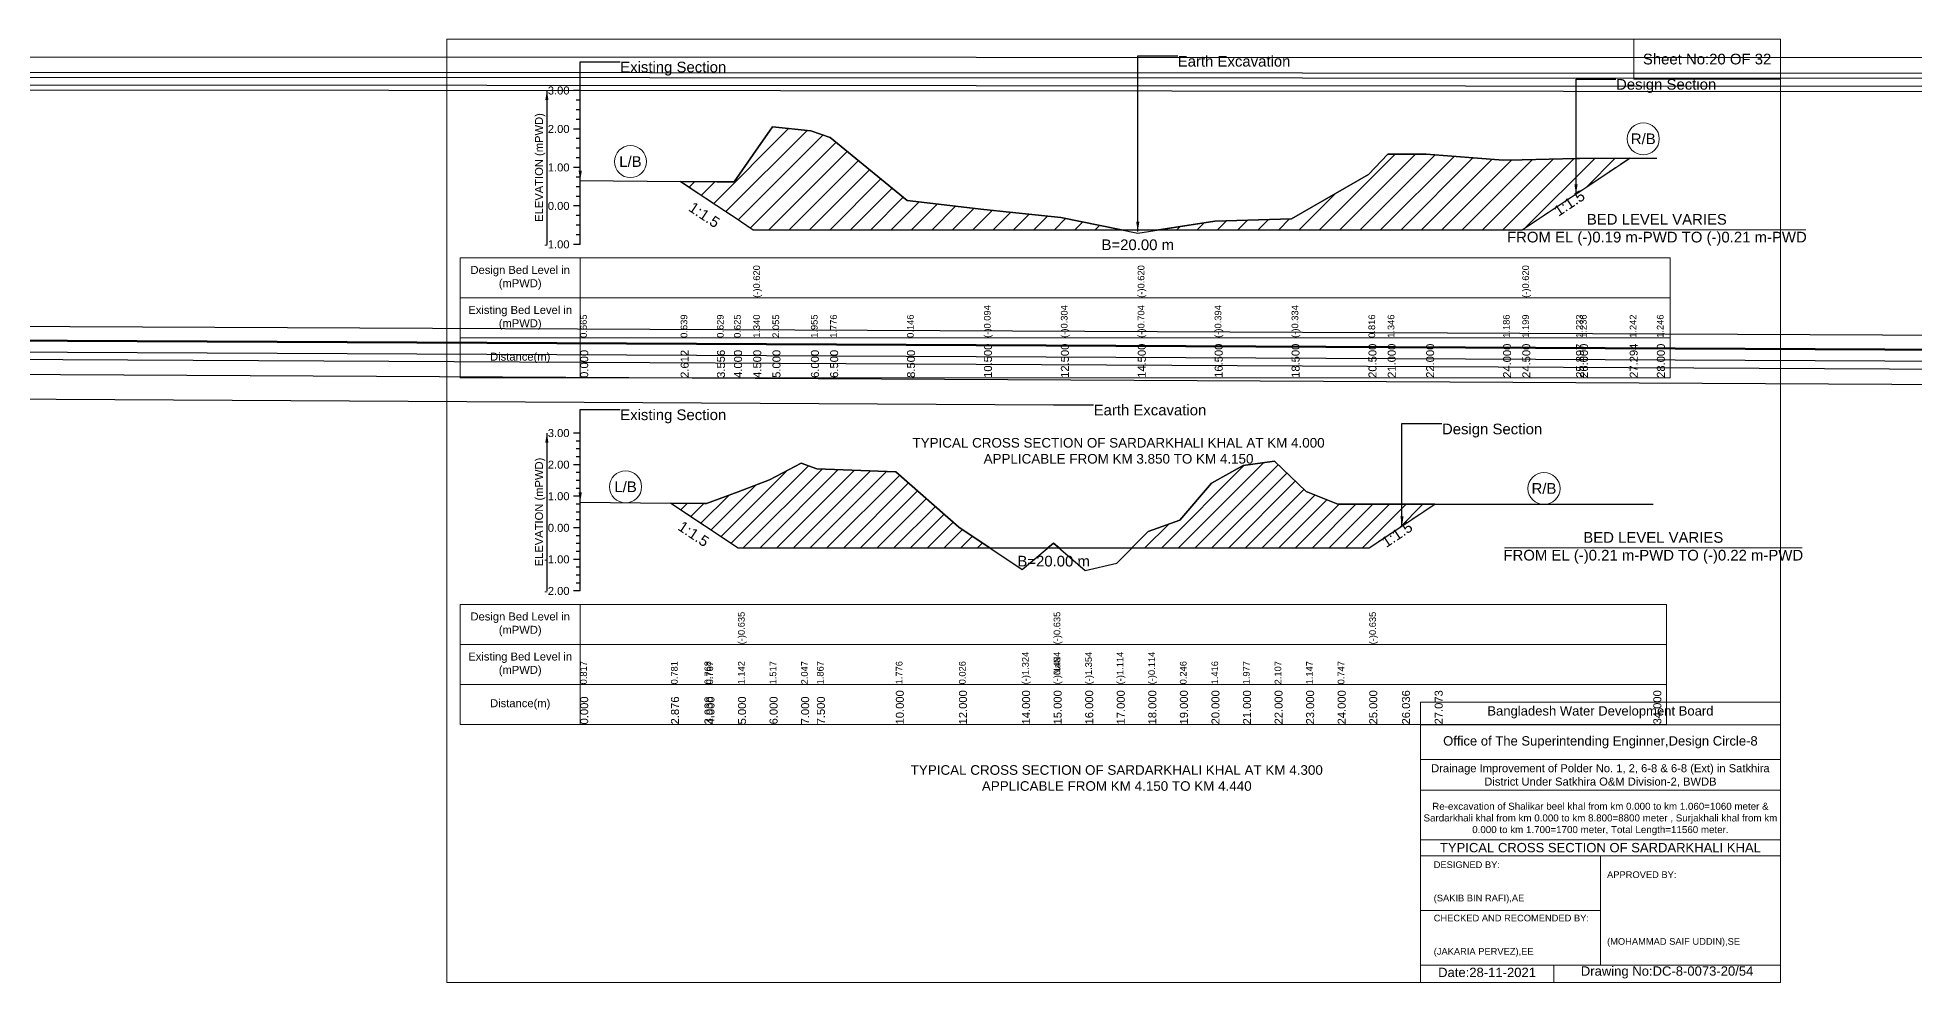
# Model space of a CAD drawing. Header units: inches. Extents: x 0 to 416000, y -4242 to 7.
# Drawn here: x 288158 to 296603, y -4242 to 7 of the extents above; entities that cross this region are included whole.
import ezdxf

# ---------------------------------------------------------------- set-up
doc = ezdxf.new("R2010")
doc.units = ezdxf.units.IN
doc.header["$LTSCALE"] = 7
doc.header["$MEASUREMENT"] = 0
doc.linetypes.add('DASHED', pattern=[0.75, 0.5, -0.25])
for name, color, linetype, lineweight in [('Cross section Data Border', 7, 'Continuous', 9), ('Cross Section Labels', 7, 'Continuous', 9), ('Design_Bed_Level for Xsection', 7, 'DASHED', 25), ('Existing_Bed_Level for Xsection', 7, 'Continuous', 25), ('Long Section Labels', 7, 'Continuous', 9)]:
    doc.layers.add(name, color=color, linetype=linetype, lineweight=lineweight)
doc.styles.get("Standard").update_dxf_attribs({"font": 'arial.ttf'})
doc.dimstyles.get("Standard").update_dxf_attribs({"dimtxt": 0.18, "dimasz": 0.18, "dimexe": 0.18, "dimexo": 0.0625, "dimgap": 0.09, "dimtad": 0, "dimtih": 1, "dimtoh": 1, "dimdec": 4, "dimzin": 0, "dimdsep": 46, "dimtxsty": 'Standard', "dimcen": 0.09, "dimadec": 0, "dimazin": 0, "dimtfac": 1, "dimtdec": 4, "dimtofl": 0, "dimtmove": 0, "dimatfit": 3, "dimfxl": 1, "dimtolj": 1, "dimtzin": 0, "dimarcsym": 0})

msp = doc.modelspace()

# ---------------------------------------------------------------- hatches: boundary and pattern name
at = {"layer": 'Existing_Bed_Level for Xsection'}
h = msp.add_hatch(dxfattribs=at)
h.set_pattern_fill('ANSI31', color=256, scale=519, style=0)
h.paths.add_polyline_path([(291051.8, -639.7), (291215.2, -748.6), (291292, -799.8), (291378.5, -857.5), (291465, -857.5), (291638, -857.5), (291724.5, -857.5), (292070.5, -857.5), (292416.5, -857.5), (292762.5, -857.5), (293035.8, -857.5), (292762.5, -802.8), (292416.5, -766.5), (292070.5, -725), (291724.5, -443), (291638, -412), (291465, -394.7), (291378.5, -518.4), (291292, -642.1), (291215.2, -641.3)])
h = msp.add_hatch(dxfattribs=at)
h.set_pattern_fill('ANSI31', color=256, scale=519, style=0)
h.paths.add_polyline_path([(293202.3, -857.5), (293454.5, -857.5), (293800.5, -857.5), (294146.5, -857.5), (294233, -857.5), (294406, -857.5), (294752, -857.5), (294838.5, -857.5), (295080.2, -696.4), (295098, -684.5), (295321.8, -535.3), (295098, -536.4), (295080.2, -536.8), (294838.5, -542.9), (294752, -545), (294406, -517.4), (294233, -517.4), (294146.5, -609), (293800.5, -808), (293454.5, -818.4)])
h = msp.add_hatch(dxfattribs=at)
h.set_pattern_fill('ANSI31', color=256, scale=426, style=0)
h.paths.add_polyline_path([(291008.4, -2086.8), (291159.2, -2187.4), (291168, -2193.2), (291310, -2287.9), (291452, -2287.9), (291594, -2287.9), (291665, -2287.9), (292020, -2287.9), (292304, -2287.9), (292443.1, -2287.9), (292304, -2194), (292020, -1945.5), (291665, -1932.6), (291594, -1907.1), (291452, -1982.3), (291310, -2035.6), (291168, -2088.8), (291159.2, -2088.7)])
h = msp.add_hatch(dxfattribs=at)
h.set_pattern_fill('ANSI31', color=256, scale=426, style=0)
h.paths.add_polyline_path([(293082, -2287.9), (293156, -2287.9), (293298, -2287.9), (293440, -2287.9), (293582, -2287.9), (293724, -2287.9), (293866, -2287.9), (294008, -2287.9), (294150, -2287.9), (294297.2, -2189.8), (294444.4, -2091.7), (294297.2, -2091.7), (294150, -2091.7), (294008, -2091.7), (293866, -2034.9), (293724, -1898.5), (293582, -1917), (293440, -1996.7), (293298, -2162.8), (293156, -2213.9)])
h = msp.add_hatch(dxfattribs=at)
h.set_pattern_fill('ANSI31', color=256, scale=426, style=0)
h.paths.add_polyline_path([(292704.5, -2287.9), (292730, -2287.9), (292754.6, -2287.9), (292730, -2266.5)])

# ---------------------------------------------------------------- linework, layer by layer
at = {"layer": 'Cross section Data Border'}
for points in [[(290000, 0), (296000, 0), (296000, -4242), (290000, -4242)], [(295340, 0), (296000, 0), (296000, -180), (295340, -180)], [(290060, -983.2), (295504, -983.2), (295504, -1523.2), (290060, -1523.2)], [(290060, -2541.7), (295488, -2541.7), (295488, -3081.7), (290060, -3081.7)]]:
    msp.add_lwpolyline(points, close=True, dxfattribs=at)
for points in [[(290600, -983.2), (290600, -1523.2)], [(290060, -1163.2), (295504, -1163.2)], [(290060, -1343.2), (295504, -1343.2)], [(290600, -2541.7), (290600, -3081.7)], [(290060, -2721.7), (295488, -2721.7)], [(290060, -2901.7), (295488, -2901.7)], [(294380, -4242), (294380, -2982), (296000, -2982)], [(294380, -3084), (296000, -3084)], [(294380, -3240), (296000, -3240)], [(294380, -3378), (296000, -3378)], [(294380, -3600), (296000, -3600)], [(294380, -3672), (296000, -3672)], [(295190, -3672), (295190, -4164)], [(294380, -3918), (295190, -3918)], [(294380, -4164), (296000, -4164)], [(294980, -4164), (294980, -4242)]]:
    msp.add_lwpolyline(points, dxfattribs=at)
at = {"layer": 'Cross Section Labels'}
for points in [[(294774.2, -857.5), (296113.8, -857.5)], [(294758.2, -2287.9), (296097.8, -2287.9)]]:
    msp.add_lwpolyline(points, dxfattribs=at)
for centre in [(295382.9, -448.5), (290825.9, -550.9), (290804.2, -2013.3), (294936.2, -2020.7)]:
    msp.add_circle(centre, 72, dxfattribs=at)
at = {"layer": 'Design_Bed_Level for Xsection'}
for points in [[(291051.8, -639.7), (291215.2, -748.6), (291378.5, -857.5), (293108.5, -857.5), (294838.5, -857.5), (295080.2, -696.4), (295321.8, -535.3)], [(291008.4, -2086.8), (291159.2, -2187.4), (291310, -2287.9), (292730, -2287.9), (294150, -2287.9), (294297.2, -2189.8), (294444.4, -2091.7)]]:
    msp.add_lwpolyline(points, dxfattribs=at)
at = {"layer": 'Existing_Bed_Level for Xsection'}
for points in [[(290600, -231.2), (290570, -231.2)], [(290600, -923.2), (290600, -750.2), (290600, -577.2), (290600, -404.2), (290600, -231.2)], [(290600, -274.5), (290582, -274.5)], [(290600, -317.7), (290582, -317.7)], [(290600, -404.2), (290570, -404.2)], [(290600, -361), (290582, -361)], [(290600, -635.2), (291051.8, -639.7), (291215.2, -641.3), (291292, -642.1), (291378.5, -518.4), (291378.5, -518.4), (291465, -394.7), (291638, -412), (291724.5, -443), (292070.5, -725), (292416.5, -766.5), (292762.5, -802.8), (293108.5, -872), (293108.5, -872), (293454.5, -818.4), (293800.5, -808), (294146.5, -609), (294233, -517.4), (294406, -517.4), (294752, -545), (294838.5, -542.9), (294838.5, -542.9), (295080.2, -536.8), (295098, -536.4), (295321.8, -535.3), (295444, -534.7)], [(290600, -447.5), (290582, -447.5)], [(290600, -490.7), (290582, -490.7)], [(290600, -577.2), (290570, -577.2)], [(290600, -534), (290582, -534)], [(290600, -620.5), (290582, -620.5)], [(290600, -663.7), (290582, -663.7)], [(290600, -750.2), (290570, -750.2)], [(290600, -707), (290582, -707)], [(290600, -793.5), (290582, -793.5)], [(290600, -836.7), (290582, -836.7)], [(290600, -923.2), (290570, -923.2)], [(290600, -880), (290582, -880)], [(290600, -1771.7), (290570, -1771.7)], [(290600, -2481.7), (290600, -2339.7), (290600, -2197.7), (290600, -2055.7), (290600, -1913.7), (290600, -1771.7)], [(290600, -1807.2), (290582, -1807.2)], [(290600, -1842.7), (290582, -1842.7)], [(290600, -1913.7), (290570, -1913.7)], [(290600, -1878.2), (290582, -1878.2)], [(290600, -2081.7), (291008.4, -2086.8), (291159.2, -2088.7), (291168, -2088.8), (291310, -2035.6), (291310, -2035.6), (291452, -1982.3), (291594, -1907.1), (291665, -1932.6), (292020, -1945.5), (292304, -2194), (292588, -2385.7), (292730, -2266.5), (292730, -2266.5), (292872, -2390), (293014, -2355.9), (293156, -2213.9), (293298, -2162.8), (293440, -1996.7), (293582, -1917), (293724, -1898.5), (293866, -2034.9), (294008, -2091.7), (294150, -2091.7), (294150, -2091.7), (294297.2, -2091.7), (294444.4, -2091.7), (295428, -2091.7)], [(290600, -1949.2), (290582, -1949.2)], [(290600, -1984.7), (290582, -1984.7)], [(290600, -2020.2), (290582, -2020.2)], [(290600, -2055.7), (290570, -2055.7)], [(290600, -2091.2), (290582, -2091.2)], [(290600, -2126.7), (290582, -2126.7)], [(290600, -2162.2), (290582, -2162.2)], [(290600, -2197.7), (290570, -2197.7)], [(290600, -2233.2), (290582, -2233.2)], [(290600, -2268.7), (290582, -2268.7)], [(290600, -2339.7), (290570, -2339.7)], [(290600, -2304.2), (290582, -2304.2)], [(290600, -2375.2), (290582, -2375.2)], [(290600, -2410.7), (290582, -2410.7)], [(290600, -2446.2), (290582, -2446.2)], [(290600, -2481.7), (290570, -2481.7)]]:
    msp.add_lwpolyline(points, dxfattribs=at)
for points in [[(291051.8, -639.7), (291215.2, -748.6), (291292, -799.8), (291378.5, -857.5), (291378.5, -857.5), (291465, -857.5), (291638, -857.5), (291724.5, -857.5), (292070.5, -857.5), (292416.5, -857.5), (292762.5, -857.5), (293035.8, -857.5), (292762.5, -802.8), (292416.5, -766.5), (292070.5, -725), (291724.5, -443), (291638, -412), (291465, -394.7), (291378.5, -518.4), (291378.5, -518.4), (291292, -642.1), (291215.2, -641.3)], [(293202.3, -857.5), (293454.5, -857.5), (293800.5, -857.5), (294146.5, -857.5), (294233, -857.5), (294406, -857.5), (294752, -857.5), (294838.5, -857.5), (294838.5, -857.5), (295080.2, -696.4), (295098, -684.5), (295321.8, -535.3), (295321.8, -535.3), (295321.8, -535.3), (295098, -536.4), (295080.2, -536.8), (294838.5, -542.9), (294838.5, -542.9), (294752, -545), (294406, -517.4), (294233, -517.4), (294146.5, -609), (293800.5, -808), (293454.5, -818.4)], [(291008.4, -2086.8), (291159.2, -2187.4), (291168, -2193.2), (291310, -2287.9), (291310, -2287.9), (291452, -2287.9), (291594, -2287.9), (291665, -2287.9), (292020, -2287.9), (292304, -2287.9), (292443.1, -2287.9), (292304, -2194), (292020, -1945.5), (291665, -1932.6), (291594, -1907.1), (291452, -1982.3), (291310, -2035.6), (291310, -2035.6), (291168, -2088.8), (291159.2, -2088.7)], [(293082, -2287.9), (293156, -2287.9), (293298, -2287.9), (293440, -2287.9), (293582, -2287.9), (293724, -2287.9), (293866, -2287.9), (294008, -2287.9), (294150, -2287.9), (294150, -2287.9), (294297.2, -2189.8), (294444.4, -2091.7), (294297.2, -2091.7), (294150, -2091.7), (294150, -2091.7), (294008, -2091.7), (293866, -2034.9), (293724, -1898.5), (293582, -1917), (293440, -1996.7), (293298, -2162.8), (293156, -2213.9)], [(292704.5, -2287.9), (292730, -2287.9), (292730, -2287.9), (292754.6, -2287.9), (292730, -2266.5), (292730, -2266.5)]]:
    msp.add_lwpolyline(points, close=True, dxfattribs=at)

# ---------------------------------------------------------------- texts
at = {"layer": 'Cross section Data Border', "attachment_point": 5}
for s, insert, char_height in [('Sheet No:20 OF 32', (295670, -90), 48), ('Bangladesh Water Development Board', (295190, -3027), 42), ('Office of The Superintending Enginner,Design Circle-8', (295190, -3162), 42)]:
    msp.add_mtext(s, dxfattribs=dict(at, insert=insert, char_height=char_height))
at = {"layer": 'Cross section Data Border'}
for s, insert, char_height, width, attachment_point in [('Design Bed Level in (mPWD)', (290330, -1073.2), 36, 480, 5), ('Existing Bed Level in (mPWD)', (290330, -1253.2), 36, 480, 5), ('Distance(m)', (290330, -1433.2), 36, 480, 5), ('Design Bed Level in (mPWD)', (290330, -2631.7), 36, 480, 5), ('Existing Bed Level in (mPWD)', (290330, -2811.7), 36, 480, 5), ('Distance(m)', (290330, -2991.7), 36, 480, 5), ('Drainage Improvement of Polder No. 1, 2, 6-8 & 6-8 (Ext) in Satkhira District Under Satkhira O&M Division-2, BWDB', (295190, -3312), 36, 1680, 5), ('Re-excavation of Shalikar beel khal from km 0.000 to km 1.060=1060 meter & Sardarkhali khal from km 0.000 to km 8.800=8800 meter , Surjakhali khal from km 0.000 to km 1.700=1700 meter, Total Length=11560 meter.', (295190, -3507), 31.4683, 1620, 5), ('TYPICAL CROSS SECTION OF SARDARKHALI KHAL', (295190, -3636), 42, 1680, 5), ('DESIGNED BY:^J^J^J(SAKIB BIN RAFI),AE', (294440, -3792), 30, 840, 4), ('APPROVED BY:^J^J^J^J^J^J(MOHAMMAD SAIF UDDIN),SE', (295220, -3912), 30, 840, 4), ('CHECKED AND RECOMENDED BY:^J^J^J(JAKARIA PERVEZ),EE', (294440, -4032), 30, 840, 4), ('Date:28-11-2021', (294680, -4197), 42, 840, 5), ('Drawing No:DC-8-0073-20/54', (295490, -4197), 42, 1320, 5)]:
    msp.add_mtext(s, dxfattribs=dict(at, insert=insert, char_height=char_height, width=width, attachment_point=attachment_point))
at = {"layer": 'Cross Section Labels'}
for s, insert, char_height, attachment_point in [('Earth Excavation', (293288.5, -75.5), 48, 1), ('Existing Section', (290780, -101.5), 48, 1), ('Design Section', (295260.2, -179.3), 48, 1), ('R/B', (295382.9, -448.5), 48, 5), ('L/B', (290825.9, -550.9), 48, 5), ('BED LEVEL VARIES ^JFROM EL (-)0.19 m-PWD TO (-)0.21 m-PWD', (295444, -857.5), 48, 5), ('B=20.00 m', (293108.5, -900.7), 48, 2), ('Existing Section', (290780, -1665.2), 48, 1), ('Earth Excavation', (292910, -1643.9), 48, 1), ('Design Section', (294477.2, -1729.1), 48, 1), ('TYPICAL CROSS SECTION OF SARDARKHALI KHAL AT KM 4.000^JAPPLICABLE FROM KM 3.850 TO KM 4.150', (293022, -1851.5), 43.2, 5), ('L/B', (290804.2, -2013.3), 48, 5), ('R/B', (294936.2, -2020.7), 48, 5), ('BED LEVEL VARIES ^JFROM EL (-)0.21 m-PWD TO (-)0.22 m-PWD', (295428, -2287.9), 48, 5), ('B=20.00 m', (292730, -2323.4), 48, 2), ('TYPICAL CROSS SECTION OF SARDARKHALI KHAL AT KM 4.300^JAPPLICABLE FROM KM 4.150 TO KM 4.440', (293014, -3323), 43.2, 5)]:
    msp.add_mtext(s, dxfattribs=dict(at, insert=insert, char_height=char_height, attachment_point=attachment_point))
at = {"layer": 'Cross Section Labels', "char_height": 48, "attachment_point": 2}
for insert, rotation in [((291171.9, -770.2), 326.30993), ((295036.9, -718), 33.69007), ((291123.7, -2205.1), 326.30993), ((294261.7, -2207.5), 33.69007)]:
    msp.add_mtext('1:1.5', dxfattribs=dict(at, insert=insert, rotation=rotation))
at = {"layer": 'Existing_Bed_Level for Xsection', "char_height": 36, "attachment_point": 6}
for s, insert in [('3.00', (290552, -231.2)), ('2.00', (290552, -404.2)), ('1.00', (290552, -577.2)), ('0.00', (290552, -750.2)), ('-1.00', (290552, -923.2)), ('3.00', (290552, -1771.7)), ('2.00', (290552, -1913.7)), ('1.00', (290552, -2055.7)), ('0.00', (290552, -2197.7)), ('-1.00', (290552, -2339.7)), ('-2.00', (290552, -2481.7))]:
    msp.add_mtext(s, dxfattribs=dict(at, insert=insert))
at = {"layer": 'Existing_Bed_Level for Xsection', "char_height": 36, "attachment_point": 5, "rotation": 90}
for insert in [(290420, -577.2), (290420, -2126.7)]:
    msp.add_mtext('ELEVATION (mPWD)', dxfattribs=dict(at, insert=insert))
at = {"layer": 'Long Section Labels', "attachment_point": 1, "rotation": 90}
for s, insert, char_height in [('(-)0.620', (291378.5, -1163.2), 30), ('(-)0.620', (293108.5, -1163.2), 30), ('(-)0.620', (294838.5, -1163.2), 30), ('0.665', (290600, -1343.2), 30), ('0.639', (291051.8, -1343.2), 30), ('0.629', (291215.2, -1343.2), 30), ('0.625', (291292, -1343.2), 30), ('1.340', (291378.5, -1343.2), 30), ('1.340', (291378.5, -1343.2), 30), ('1.340', (291378.5, -1343.2), 30), ('2.055', (291465, -1343.2), 30), ('1.955', (291638, -1343.2), 30), ('1.776', (291724.5, -1343.2), 30), ('0.146', (292070.5, -1343.2), 30), ('(-)0.094', (292416.5, -1343.2), 30), ('(-)0.304', (292762.5, -1343.2), 30), ('(-)0.704', (293108.5, -1343.2), 30), ('(-)0.704', (293108.5, -1343.2), 30), ('(-)0.704', (293108.5, -1343.2), 30), ('(-)0.394', (293454.5, -1343.2), 30), ('(-)0.334', (293800.5, -1343.2), 30), ('0.816', (294146.5, -1343.2), 30), ('1.346', (294233, -1343.2), 30), ('1.346', (294233, -1343.2), 30), ('1.186', (294752, -1343.2), 30), ('1.199', (294838.5, -1343.2), 30), ('1.199', (294838.5, -1343.2), 30), ('1.199', (294838.5, -1343.2), 30), ('1.233', (295080.2, -1343.2), 30), ('1.236', (295098, -1343.2), 30), ('1.242', (295321.8, -1343.2), 30), ('1.246', (295444, -1343.2), 30), ('0.000', (290600, -1523.2), 36), ('2.612', (291051.8, -1523.2), 36), ('3.556', (291215.2, -1523.2), 36), ('4.000', (291292, -1523.2), 36), ('4.500', (291378.5, -1523.2), 36), ('4.500', (291378.5, -1523.2), 36), ('4.500', (291378.5, -1523.2), 36), ('5.000', (291465, -1523.2), 36), ('6.000', (291638, -1523.2), 36), ('6.500', (291724.5, -1523.2), 36), ('8.500', (292070.5, -1523.2), 36), ('10.500', (292416.5, -1523.2), 36), ('12.500', (292762.5, -1523.2), 36), ('14.500', (293108.5, -1523.2), 36), ('14.500', (293108.5, -1523.2), 36), ('14.500', (293108.5, -1523.2), 36), ('16.500', (293454.5, -1523.2), 36), ('18.500', (293800.5, -1523.2), 36), ('20.500', (294146.5, -1523.2), 36), ('21.000', (294233, -1523.2), 36), ('22.000', (294406, -1523.2), 36), ('24.000', (294752, -1523.2), 36), ('24.500', (294838.5, -1523.2), 36), ('24.500', (294838.5, -1523.2), 36), ('24.500', (294838.5, -1523.2), 36), ('25.897', (295080.2, -1523.2), 36), ('26.000', (295098, -1523.2), 36), ('27.294', (295321.8, -1523.2), 36), ('28.000', (295444, -1523.2), 36), ('(-)0.635', (291310, -2721.7), 30), ('(-)0.635', (292730, -2721.7), 30), ('(-)0.635', (294150, -2721.7), 30), ('(-)1.324', (292588, -2901.7), 30), ('(-)0.484', (292730, -2901.7), 30), ('(-)0.484', (292730, -2901.7), 30), ('(-)NaN', (292730, -2901.7), 30), ('(-)NaN', (292730, -2901.7), 30), ('(-)1.354', (292872, -2901.7), 30), ('(-)1.114', (293014, -2901.7), 30), ('(-)0.114', (293156, -2901.7), 30), ('0.817', (290600, -2901.7), 30), ('0.781', (291008.4, -2901.7), 30), ('0.768', (291159.2, -2901.7), 30), ('0.767', (291168, -2901.7), 30), ('1.142', (291310, -2901.7), 30), ('1.142', (291310, -2901.7), 30), ('1.142', (291310, -2901.7), 30), ('1.517', (291452, -2901.7), 30), ('2.047', (291594, -2901.7), 30), ('1.867', (291665, -2901.7), 30), ('1.776', (292020, -2901.7), 30), ('0.026', (292304, -2901.7), 30), ('0.246', (293298, -2901.7), 30), ('1.416', (293440, -2901.7), 30), ('1.977', (293582, -2901.7), 30), ('2.107', (293724, -2901.7), 30), ('1.147', (293866, -2901.7), 30), ('0.747', (294008, -2901.7), 30), ('0.747', (294008, -2901.7), 30), ('0.747', (294008, -2901.7), 30), ('0.747', (294008, -2901.7), 30), ('0.747', (294008, -2901.7), 30), ('0.747', (294008, -2901.7), 30), ('10.000', (292020, -3081.7), 36), ('12.000', (292304, -3081.7), 36), ('14.000', (292588, -3081.7), 36), ('15.000', (292730, -3081.7), 36), ('15.000', (292730, -3081.7), 36), ('15.000', (292730, -3081.7), 36), ('16.000', (292872, -3081.7), 36), ('17.000', (293014, -3081.7), 36), ('18.000', (293156, -3081.7), 36), ('19.000', (293298, -3081.7), 36), ('20.000', (293440, -3081.7), 36), ('21.000', (293582, -3081.7), 36), ('22.000', (293724, -3081.7), 36), ('23.000', (293866, -3081.7), 36), ('24.000', (294008, -3081.7), 36), ('25.000', (294150, -3081.7), 36), ('25.000', (294150, -3081.7), 36), ('25.000', (294150, -3081.7), 36), ('26.036', (294297.2, -3081.7), 36), ('27.073', (294444.4, -3081.7), 36), ('34.000', (295428, -3081.7), 36), ('0.000', (290600, -3081.7), 36), ('2.876', (291008.4, -3081.7), 36), ('3.938', (291159.2, -3081.7), 36), ('4.000', (291168, -3081.7), 36), ('5.000', (291310, -3081.7), 36), ('5.000', (291310, -3081.7), 36), ('5.000', (291310, -3081.7), 36), ('6.000', (291452, -3081.7), 36), ('7.000', (291594, -3081.7), 36), ('7.500', (291665, -3081.7), 36)]:
    msp.add_mtext(s, dxfattribs=dict(at, insert=insert, char_height=char_height))

# ---------------------------------------------------------------- leaders
at = {"layer": 'Cross Section Labels', "annotation_type": 0, "has_hookline": 1, "hookline_direction": 0}
for points, text_width in [([(0, 0), (313700, -185.7), (313879.9, -185.7)], 497), ([(0, 0), (332446, -171.3), (332625.9, -171.3)], 497), ([(0, 0), (342778, -95.2), (342957.9, -95.2)], 497), ([(0, 0), (383141, -273.2), (383320.9, -273.2)], 497), ([(0, 0), (392544, -311.8), (392723.9, -311.8)], 497), ([(0, 0), (402652, -286.9), (402831.9, -286.9)], 497), ([(0, 0), (292730, -1643.9), (292909.9, -1643.9)], 497), ([(0, 0), (302388, -1582.6), (302567.9, -1582.6)], 497), ([(0, 0), (322958, -1614.4), (323137.9, -1614.4)], 497), ([(0, 0), (332565, -1623.5), (332744.9, -1623.5)], 497), ([(0, 0), (342899, -1610.9), (343078.9, -1610.9)], 497), ([(0, 0), (372584, -1670.8), (372763.9, -1670.8)], 497), ([(0, 0), (382536, -1802.2), (382715.9, -1802.2)], 497), ([(293108.5, -864.7), (293108.5, -75.5), (293288.4, -75.5)], 497), ([(290600, -635.2), (290600, -101.5), (290779.9, -101.5)], 467.2), ([(295080.2, -696.4), (295080.2, -179.3), (295260.1, -179.3)], 441.2), ([(290600, -2081.7), (290600, -1665.2), (290779.9, -1665.2)], 467.2), ([(294297.2, -2189.8), (294297.2, -1729.1), (294477.1, -1729.1)], 441.2)]:
    msp.add_leader(points, dimstyle='Standard', override={"dimasz": 43.2}, dxfattribs=dict(at, text_width=text_width))
at = {"layer": 'Existing_Bed_Level for Xsection'}
for points in [[(290450, -231.2), (290450, -923.2)], [(290450, -1771.7), (290450, -2481.7)]]:
    msp.add_leader(points, dimstyle='Standard', override={"dimasz": 43.2}, dxfattribs=at)

doc.saveas('drawing.dxf')
